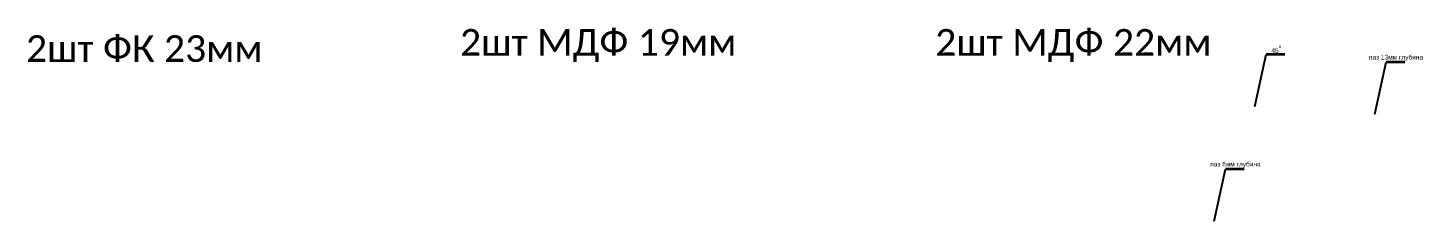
# Paper-space layout 'Layout1' of a CAD drawing. Header units: millimetres. Extents: x 76 to 2280, y 70 to 1790.
# Drawn here: x 136 to 1181, y 714 to 859 of the extents above; entities that cross this region are included whole.
import ezdxf

# ---------------------------------------------------------------- set-up
doc = ezdxf.new("R2010")
doc.units = ezdxf.units.MM
doc.layers.add('2', color=7, linetype='Continuous')
doc.styles.add('Arial', font='')
doc.styles.add('Calibri', font='')
doc.styles.get('Arial').set_extended_font_data('Arial')
doc.styles.get('Calibri').set_extended_font_data('Calibri')
doc.dimstyles.get("Standard").update_dxf_attribs({"dimtxt": 0.18, "dimasz": 0.18, "dimexe": 0.18, "dimexo": 0.0625, "dimgap": 0.09, "dimtad": 0, "dimtih": 1, "dimtoh": 1, "dimdec": 4, "dimzin": 0, "dimdsep": 46, "dimtxsty": 'Standard', "dimcen": 0.09, "dimadec": 0, "dimazin": 0, "dimtfac": 1, "dimtdec": 4, "dimtofl": 0, "dimtmove": 0, "dimatfit": 3, "dimfxl": 0, "dimtolj": 1, "dimtzin": 0, "dimarcsym": 0})

# ---------------------------------------------------------------- blocks, each defined once
blk = doc.blocks.new('GROUPED_GEOM21')
at = {"layer": '2', "color": 18, "lineweight": 35}
for p in [(1063, 838.8), (1077, 838.8)]:
    blk.add_line(p, (1063, 838.8), dxfattribs=at)
at = {"layer": '2', "color": 18, "linetype": 'Continuous', "lineweight": 35, "insert": (1066.9, 840), "char_height": 3.5, "attachment_point": 7, "line_spacing_factor": 1.047437, "style": 'Arial'}
blk.add_mtext('\\fArial|b0|i0;\\W1.0000;45{\\A1;\\H.75x;\\So^  ;}', dxfattribs=at)
blk = doc.blocks.new('GROUPED_GEOM24')
at = {"layer": '2', "color": 18, "lineweight": 35}
for p in [(1152.9, 833), (1166.9, 833)]:
    blk.add_line(p, (1152.9, 833), dxfattribs=at)
at = {"layer": '2', "color": 18, "linetype": 'Continuous', "lineweight": 35, "insert": (1140, 834), "char_height": 3.5, "attachment_point": 7, "line_spacing_factor": 1.047437, "style": 'Arial'}
blk.add_mtext('\\fArial|b0|i0;\\W1.0000;паз 13мм глубина', dxfattribs=at)
blk = doc.blocks.new('GROUPED_GEOM28')
at = {"layer": '2', "color": 18, "lineweight": 35}
for p in [(1032.6, 752.8), (1046.6, 752.8)]:
    blk.add_line(p, (1032.6, 752.8), dxfattribs=at)
at = {"layer": '2', "color": 18, "linetype": 'Continuous', "lineweight": 35, "insert": (1021.1, 753.7), "char_height": 3.5, "attachment_point": 7, "line_spacing_factor": 1.047437, "style": 'Arial'}
blk.add_mtext('\\fArial|b0|i0;\\W1.0000;паз 6мм глубина', dxfattribs=at)

psp = doc.layouts.get("Layout1")

# ---------------------------------------------------------------- block references
at = {"layer": '2', "color": 18, "linetype": 'Continuous', "lineweight": 35}
for name in ['GROUPED_GEOM21', 'GROUPED_GEOM24', 'GROUPED_GEOM28']:
    psp.add_blockref(name, (0, 0), dxfattribs=at)

# ---------------------------------------------------------------- texts
at = {"layer": '2', "color": 18, "linetype": 'Continuous', "lineweight": 13, "char_height": 20, "attachment_point": 7, "line_spacing_factor": 1.399613, "style": 'Calibri'}
for s, insert in [('\\fCalibri|b0|i0;\\W1.0000;2шт МДФ 19мм', (459.27, 833.07)), ('\\fCalibri|b0|i0;\\W1.0000;2шт МДФ 22мм', (815.14, 833.07)), ('\\fCalibri|b0|i0;\\W1.0000;2шт ФК 23мм', (134.19, 833.07))]:
    psp.add_mtext(s, dxfattribs=dict(at, insert=insert))

# ---------------------------------------------------------------- leaders
at = {"layer": '2', "color": 18, "linetype": 'Continuous', "lineweight": 35}
for points in [[(1054.45, 799.68), (1062.98, 838.81)], [(1144.34, 793.92), (1152.87, 833.05)], [(1024.1, 713.67), (1032.63, 752.8)]]:
    psp.add_leader(points, dimstyle='Standard', override={"dimasz": 3.5}, dxfattribs=at)

doc.saveas('drawing.dxf')
